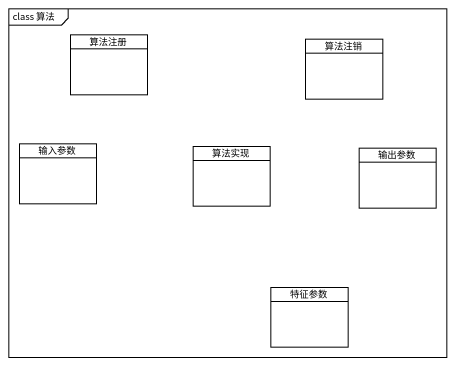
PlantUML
@startuml
mainframe class 算法
hide circle
hide empty members
class 算法注册
class 算法注销
class 输入参数
class 算法实现
class 输出参数
class 特征参数
@enduml
